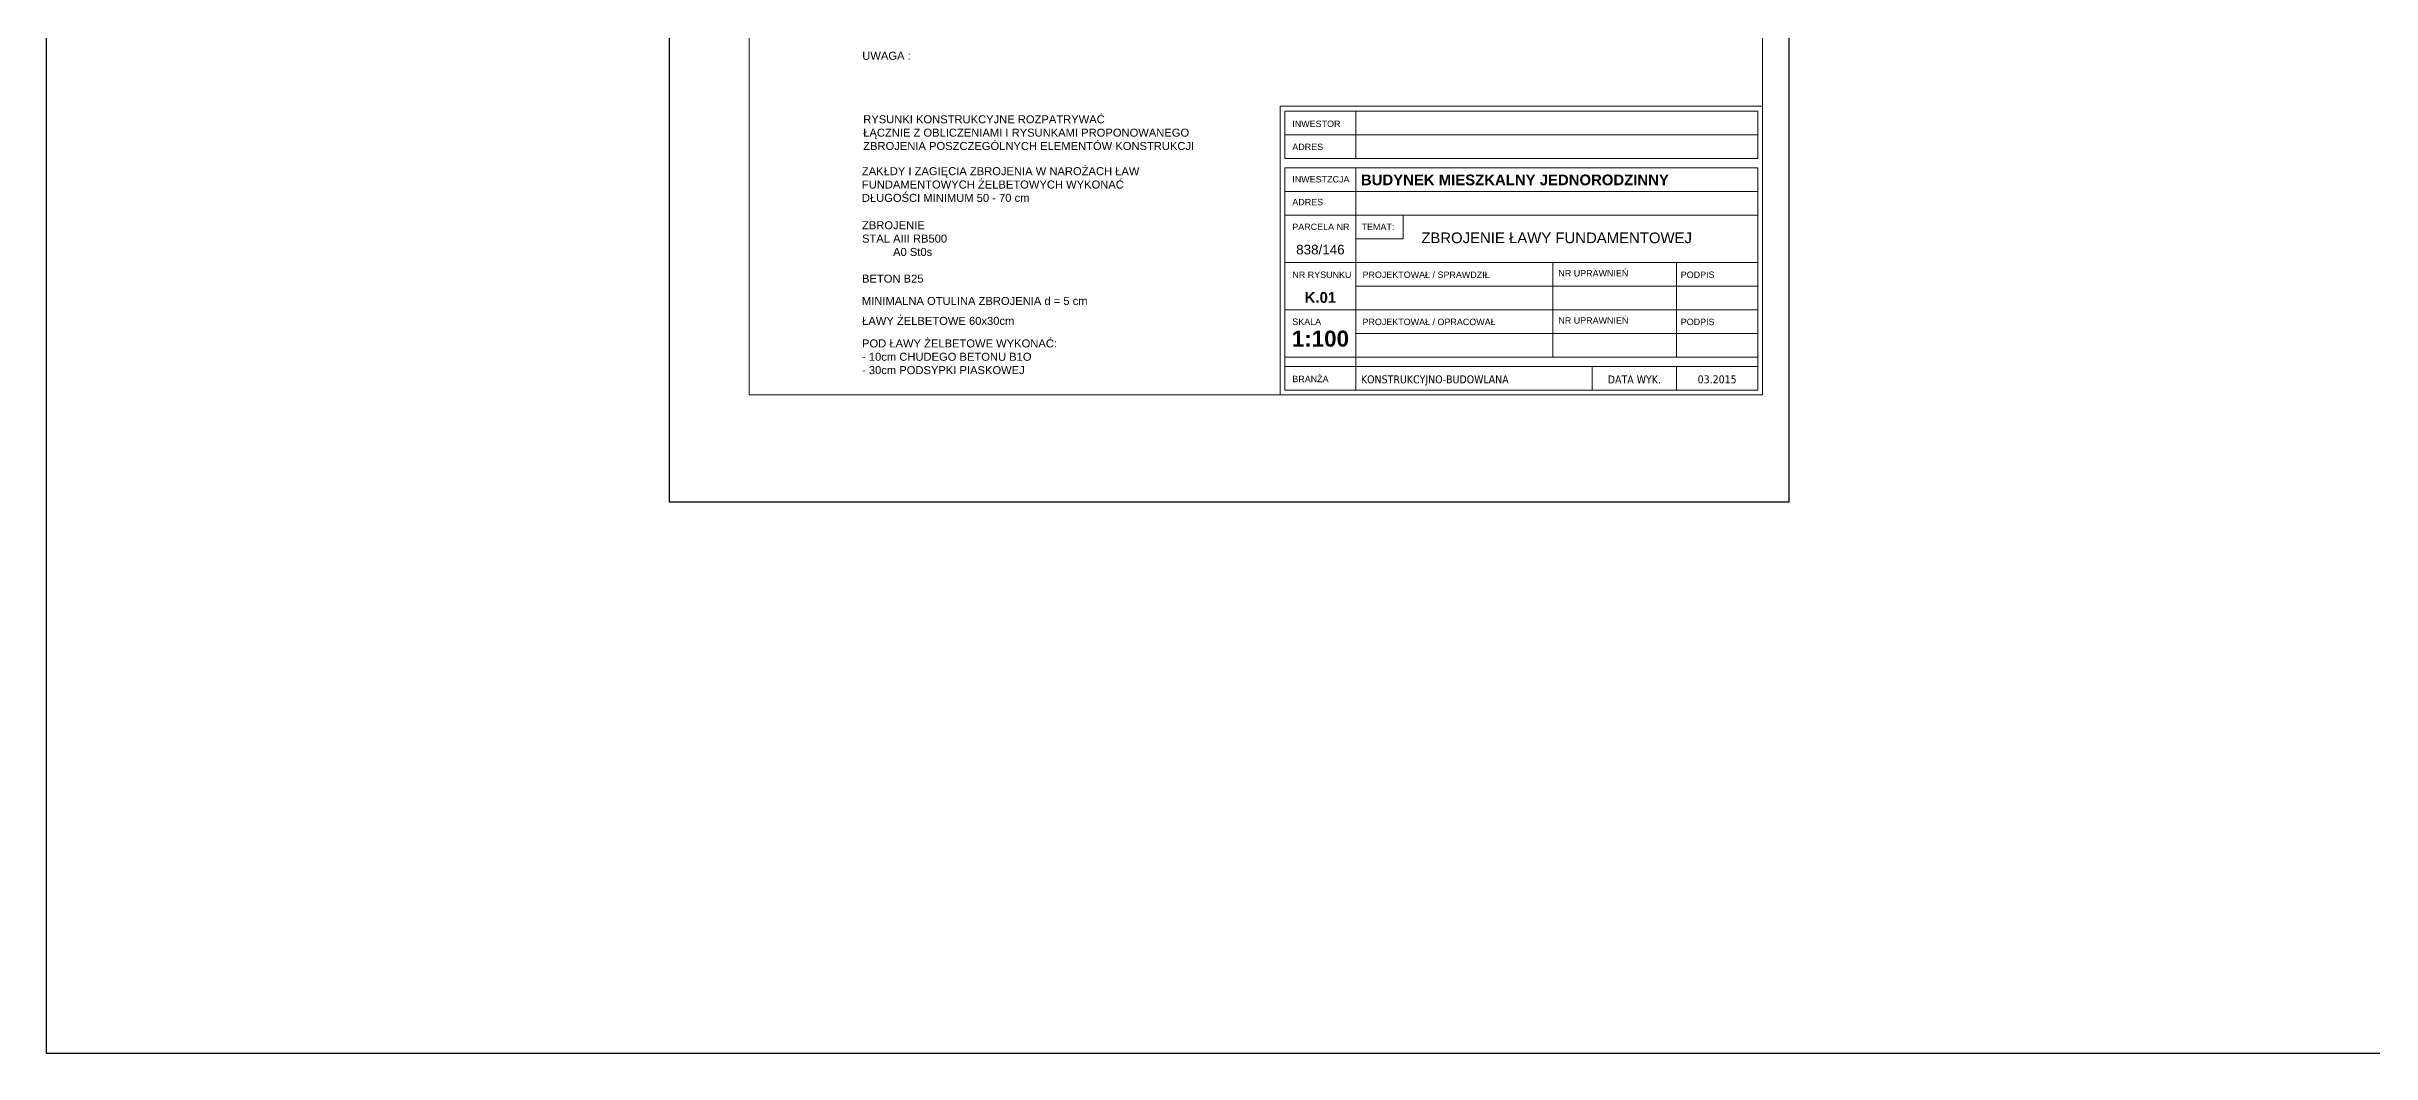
# Model space of a CAD drawing. Header units: millimetres. Extents: x 4647 to 73915, y -13612 to -8141.
# Drawn here: x 4647 to 9006, y -13612 to -11725 of the extents above; entities that cross this region are included whole.
import ezdxf

# ---------------------------------------------------------------- set-up
doc = ezdxf.new("R2010")
doc.units = ezdxf.units.MM
for name, color, linetype, lineweight in [('a_opisy', 252, 'Continuous', 9), ('Opisy - Tekst_Nr_Pióra__1', 7, 'Continuous', 13), ('Opisy - Tekst_Nr_Pióra__7', 7, 'Continuous', 35)]:
    doc.layers.add(name, color=color, linetype=linetype, lineweight=lineweight)
doc.layers.add('Opisy - Tekst_Nr_Pióra__2', color=7, linetype='Continuous', lineweight=15, true_color=0x7f7f7f)
doc.styles.add('GENERATED_STYLE_1', font='arialbd.ttf')
doc.styles.add('GENERATED_STYLE_2', font='tahoma.ttf')
doc.styles.add('GENERATED_STYLE_3', font='arial.ttf')
doc.styles.add('GENERATED_STYLE_4', font='arial.ttf')
doc.styles.get("Standard").update_dxf_attribs({"font": 'arial.ttf'})

msp = doc.modelspace()

# ---------------------------------------------------------------- linework, layer by layer
at = {"color": 1}
msp.add_lwpolyline([(4647.06, -8140.89), (73914.72, -8140.89), (73914.72, -13611.6), (4647.06, -13611.6)], close=True, dxfattribs=at)
msp.add_lwpolyline([(5814.41, -12577.97), (7914.41, -12577.97), (7914.41, -9607.97), (5814.41, -9607.97)], close=True)
at = {"layer": 'Opisy - Tekst_Nr_Pióra__1', "linetype": 'Continuous', "ltscale": 10}
for p, q in [((7102.06, -11846.09), (7102.06, -11934.74)), ((6969.09, -11890.41), (7855.55, -11890.41)), ((7102.06, -11952.46), (7102.06, -12369.1)), ((6969.09, -11996.79), (7855.55, -11996.79)), ((6969.09, -12041.11), (7855.55, -12041.11)), ((6969.09, -12129.76), (7855.55, -12129.76)), ((7471.15, -12129.76), (7471.15, -12307.05)), ((7703.28, -12129.76), (7703.28, -12307.05)), ((7102.06, -12174.08), (7855.55, -12174.08)), ((6969.09, -12218.4), (7855.55, -12218.4)), ((7102.06, -12262.73), (7855.55, -12262.73)), ((6969.09, -12307.05), (7855.55, -12307.05)), ((6969.09, -12324.78), (7855.55, -12324.78)), ((7545.29, -12324.78), (7545.29, -12369.1)), ((7703.28, -12324.78), (7703.28, -12369.1))]:
    msp.add_line(p, q, dxfattribs=at)
at = {"layer": 'Opisy - Tekst_Nr_Pióra__1', "linetype": 'Continuous', "ltscale": 10, "flags": 128}
for points in [[(7864.41, -12377.97), (5964.41, -12377.97), (5964.41, -9657.97), (7864.41, -9657.97)], [(6960.22, -11837.22), (7864.41, -11837.22), (7864.41, -12377.97), (6960.22, -12377.97)], [(7855.55, -11934.74), (6969.09, -11934.74), (6969.09, -11846.09), (7855.55, -11846.09)], [(6969.09, -11952.46), (7855.55, -11952.46), (7855.55, -12369.1), (6969.09, -12369.1)]]:
    msp.add_lwpolyline(points, close=True, dxfattribs=at)
msp.add_lwpolyline([(7102.06, -12085.43), (7190.7, -12085.43), (7190.7, -12041.11)], dxfattribs=at)

# ---------------------------------------------------------------- texts
at = {"layer": 'a_opisy', "char_height": 15, "attachment_point": 1}
for s, insert, width in [('{\\fArial|b0|i0|c238|p34;UWAGA : }', (6176.6, -11735.08), 143.2927), ('{\\fArial|b0|i0|c238|p34;RYSUNKI KONSTRUKCYJNE ROZPATRYWAĆ \\PŁĄCZNIE Z OBLICZENIAMI I RYSUNKAMI PROPONOWANEGO \\PZBROJENIA POSZCZEGÓLNYCH ELEMENTÓW KONSTRUKCJI}', (6178.37, -11854.1), 697.4454), ('ZAKŁDY I ZAGIĘCIA ZBROJENIA W NAROŻACH ŁAW FUNDAMENTOWYCH ŻELBETOWYCH WYKONAĆ DŁUGOŚCI MINIMUM 50 - 70 cm', (6175.82, -11951.28), 585.124), ('ZBROJENIE \\PSTAL AIII RB500 \\P          A0 St0s\\P\\PBETON B25', (6176.14, -12052.57), 319.2534), ('{\\fArial|b0|i0|c238|p34;MINIMALNA OTULINA ZBROJENIA d = 5 cm }', (6175.82, -12194.41), 427.0721), ('{\\fArial|b0|i0|c238|p34;ŁAWY ŻELBETOWE 60x30cm}', (6176.4, -12231.76), 427.0721), ('{\\fArial|b0|i0|c238|p34;POD ŁAWY ŻELBETOWE WYKONAĆ:\\P- 10cm CHUDEGO BETONU B1O\\P- 30cm PODSYPKI PIASKOWEJ}', (6176.14, -12273.96), 427.0721)]:
    msp.add_mtext(s, dxfattribs=dict(at, insert=insert, width=width))
at = {"layer": 'Opisy - Tekst_Nr_Pióra__2', "linetype": 'Continuous', "char_height": 12, "attachment_point": 1, "style": 'GENERATED_STYLE_4'}
for s, insert in [('{INWESTOR}', (6982.91, -11864.04)), ('{ADRES}', (6982.91, -11907.26)), ('{INWESTZCJA}', (6982.91, -11967.92)), ('{ADRES}', (6982.91, -12010.66)), ('{PARCELA NR}', (6982.91, -12057.11)), ('{TEMAT:}', (7112.82, -12057.2)), ('{NR RYSUNKU}', (6982.91, -12146.79)), ('{PROJEKTOWAŁ / SPRAWDZIŁ}', (7114.48, -12146.79)), ('{NR UPRAWNIEŃ}', (7481.72, -12144.03)), ('{PODPIS}', (7711.21, -12146.79)), ('{SKALA}', (6982.91, -12234.83)), ('{PROJEKTOWAŁ / OPRACOWAŁ}', (7114.48, -12235.19)), ('{NR UPRAWNIEŃ}', (7481.72, -12232.43)), ('{PODPIS}', (7711.21, -12235.19)), ('{BRANŻA}', (6982.91, -12342.08))]:
    msp.add_mtext(s, dxfattribs=dict(at, insert=insert))
at = {"layer": 'Opisy - Tekst_Nr_Pióra__7', "linetype": 'Continuous'}
for s, insert, char_height, attachment_point, style in [('{BUDYNEK MIESZKALNY JEDNORODZINNY}', (7111.53, -11965.09), 20, 1, 'GENERATED_STYLE_1'), ('{\\fArial|b0|i0|c238|p34;ZBROJENIE ŁAWY FUNDAMENTOWEJ}', (7224.66, -12073.64), 20, 1, 'GENERATED_STYLE_1'), ('{838/146}', (7035.57, -12114.92), 18, 8, 'GENERATED_STYLE_3'), ('K.01', (7035.57, -12205.66), 20, 8, 'GENERATED_STYLE_1'), ('{1:100}', (7035.57, -12287.93), 30, 8, 'GENERATED_STYLE_1'), ('KONSTRUKCYJNO-BUDOWLANA', (7111.55, -12341.23), 15, 1, 'GENERATED_STYLE_2'), ('{DATA WYK.}', (7624.28, -12341.49), 15, 2, 'GENERATED_STYLE_2'), ('{03.2015}', (7779.42, -12341.23), 15, 2, 'GENERATED_STYLE_2')]:
    msp.add_mtext(s, dxfattribs=dict(at, insert=insert, char_height=char_height, attachment_point=attachment_point, style=style))

doc.saveas('drawing.dxf')
